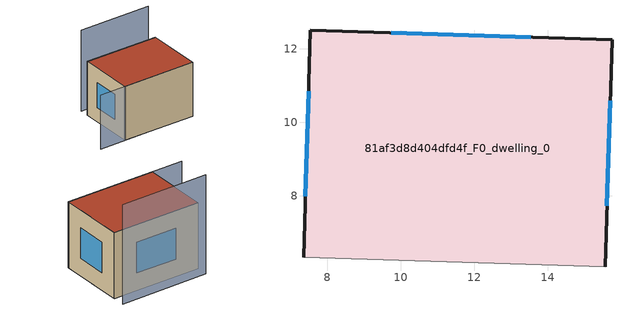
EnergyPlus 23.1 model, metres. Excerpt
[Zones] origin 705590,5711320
81af3d8d404dfd4f_F0_dwelling_0
 floor ground (EU_floor_Construction): 15.57,6.07 15.76,12.25 7.55,12.5 7.36,6.32 z0
 wall outside (EU_wall_Construction): 7.36,6.32 7.55,12.5 15.76,12.25 15.57,6.07 z0:6
 wall adiabatic (EU_wall_Construction): 15.57,6.07 7.36,6.32 z0:6
 window (EU_Window_Construction): 7.41,7.98 7.5,10.84 / 9.75,12.43 13.55,12.32 / 15.7,10.59 15.62,7.73 z1.61:4.39
 roof outside (EU_roof_Construction): 15.76,12.25 15.57,6.07 7.36,6.32 7.55,12.5 z6
shading: 4.47,6.39 15.57,6.11 z0:6; 15.73,13.33 7.59,13.51 z0:9
[Building]
EU S2 Campaign: North Axis=0; Terrain=City; Solar Distribution=FullExterior
[Site:Location]
London: Latitude=51.5; Longitude=-0.5; Time Zone=0; Elevation=25
[SizingPeriod:WeatherFileDays]
AnnualSizingPeriod: Begin Month=1; Begin Day of Month=1; End Month=12; End Day of Month=31; Day of Week for Start Day=Monday; Use Weather File Daylight Saving Period=No; Use Weather File Rain and Snow Indicators=No
[MATERIAL]
EU_InternalMass_Material: Roughness=MediumRough; Thickness=0.1; Conductivity=1; Density=1800; Specific Heat=900; Thermal Absorptance=0.9; Solar Absorptance=0.7; Visible Absorptance=0.7
[MATERIAL:NOMASS] Roughness=MediumRough; Thermal Absorptance=0.9; Solar Absorptance=0.7; Visible Absorptance=0.7
Name | Thermal Resistance
EU_wall_NoMass | 0.735294
EU_roof_NoMass | 0.520833
EU_floor_NoMass | 1.81159
[WINDOWMATERIAL:SIMPLEGLAZINGSYSTEM]
EU_Window_SimpleGlazing: UFactor=3.92; Solar Heat Gain Coefficient=0.85; Visible Transmittance=0.85
[CONSTRUCTION]
EU_wall_Construction: EU_wall_NoMass
EU_roof_Construction: EU_roof_NoMass
EU_floor_Construction: EU_floor_NoMass
EU_InternalMass_Construction: EU_InternalMass_Material
EU_Window_Construction: EU_Window_SimpleGlazing
[ZONE]
81af3d8d404dfd4f_F0_dwelling_0: Type=1; Multiplier=1; Ceiling Height=autocalculate; Volume=304.521; Floor Area=autocalculate; Part of Total Floor Area=Yes
[INTERNALMASS]
81af3d8d404dfd4f_F0_dwelling_0_EU_InternalMass: Construction=EU_InternalMass_Construction; Zone or ZoneList=81af3d8d404dfd4f_F0_dwelling_0; Surface Area=50.7532
[OTHEREQUIPMENT]
EU_Step8_InternalGain_81af3d8d404dfd4f_F0_dwelling_0_f000: Fuel Type=Electricity; Zone or ZoneList or Space or SpaceList=81af3d8d404dfd4f_F0_dwelling_0; Schedule=EU_Step8_GainSchedule_81af3d8d404dfd4f_F0_dwelling_0_f000; Design Level Calculation Method=Watts/Area; Power per Zone Floor Area=1; Fraction Latent=0; Fraction Radiant=0; Fraction Lost=0; Carbon Dioxide Generation Rate=0; EndUse Subcategory=EU_Step8_InternalGains
[ZONEVENTILATION:DESIGNFLOWRATE]
EU_ConstantAir_81af3d8d404dfd4f_F0_dwelling_0: Zone or ZoneList or Space or SpaceList=81af3d8d404dfd4f_F0_dwelling_0; Schedule=EU_AlwaysOn; Design Flow Rate Calculation Method=AirChanges/Hour; Air Changes per Hour=0.48; Ventilation Type=Natural; Fan Pressure Rise=0; Fan Total Efficiency=1; Constant Term Coefficient=1; Temperature Term Coefficient=0; Velocity Term Coefficient=0; Velocity Squared Term Coefficient=0; Minimum Indoor Temperature=-100; Maximum Indoor Temperature=100; Delta Temperature=-100; Minimum Outdoor Temperature=-100; Maximum Outdoor Temperature=100; Maximum Wind Speed=40
[HVACTEMPLATE:THERMOSTAT]
EU_HeatOnly_81af3d8d404dfd4f_F0_dwelling_0: Constant Heating Setpoint=20; Constant Cooling Setpoint=50
[HVACTEMPLATE:ZONE:IDEALLOADSAIRSYSTEM]
81af3d8d404dfd4f_F0_dwelling_0: Template Thermostat=EU_HeatOnly_81af3d8d404dfd4f_F0_dwelling_0; System Availability Schedule=EU_AlwaysOn; Maximum Heating Supply Air Temperature=50; Minimum Cooling Supply Air Temperature=13; Maximum Heating Supply Air Humidity Ratio=0.0156; Minimum Cooling Supply Air Humidity Ratio=0.0077; Heating Limit=NoLimit; Cooling Limit=NoLimit; Heating Availability Schedule=EU_AlwaysOn; Cooling Availability Schedule=EU_CoolingOff; Dehumidification Control Type=ConstantSensibleHeatRatio; Cooling Sensible Heat Ratio=0.7; Dehumidification Setpoint=60; Humidification Control Type=None; Humidification Setpoint=30; Outdoor Air Method=None; Outdoor Air Flow Rate per Person=0.00944; Outdoor Air Flow Rate per Zone Floor Area=0; Outdoor Air Flow Rate per Zone=0; Demand Controlled Ventilation Type=None; Outdoor Air Economizer Type=NoEconomizer; Heat Recovery Type=None; Sensible Heat Recovery Effectiveness=0.7; Latent Heat Recovery Effectiveness=0.65
[SIZING:ZONE]
81af3d8d404dfd4f_F0_dwelling_0: Zone Cooling Design Supply Air Temperature Input Method=SupplyAirTemperature; Zone Cooling Design Supply Air Temperature=13; Zone Heating Design Supply Air Temperature Input Method=SupplyAirTemperature; Zone Heating Design Supply Air Temperature=50; Zone Cooling Design Supply Air Humidity Ratio=0.008; Zone Heating Design Supply Air Humidity Ratio=0.008; Cooling Design Air Flow Method=DesignDay; Cooling Design Air Flow Rate=0; Cooling Minimum Air Flow per Zone Floor Area=0.000762; Cooling Minimum Air Flow=0; Cooling Minimum Air Flow Fraction=0.2; Heating Design Air Flow Method=DesignDay; Heating Design Air Flow Rate=0; Heating Maximum Air Flow per Zone Floor Area=0.002032; Heating Maximum Air Flow=0.141576; Heating Maximum Air Flow Fraction=0.3; Account for Dedicated Outdoor Air System=No; Dedicated Outdoor Air System Control Strategy=NeutralSupplyAir; Dedicated Outdoor Air Low Setpoint Temperature for Design=autosize; Dedicated Outdoor Air High Setpoint Temperature for Design=autosize; Zone Load Sizing Method=Sensible Load Only No Latent Load; Zone Latent Cooling Design Supply Air Humidity Ratio Input Method=HumidityRatioDifference; Zone Cooling Design Supply Air Humidity Ratio Difference=0.005; Zone Latent Heating Design Supply Air Humidity Ratio Input Method=HumidityRatioDifference; Zone Humidification Design Supply Air Humidity Ratio Difference=0.005
[SCHEDULE:CONSTANT]
Name | Hourly Value
EU_AlwaysOn | 1
EU_CoolingOff | 0
[SCHEDULE:FILE]
EU_Step8_GainSchedule_81af3d8d404dfd4f_F0_dwelling_0_f000: File=../../schedules/81af3d8d404dfd4f/81af3d8d404dfd4f_F0_dwelling_0_f000_gain.csv; Column Number=1; Rows to Skip at Top=0; Number of Hours of Data=8760; Column Separator=Comma; Interpolate to Timestep=No; Minutes per Item=60; Adjust Schedule for Daylight Savings=Yes
